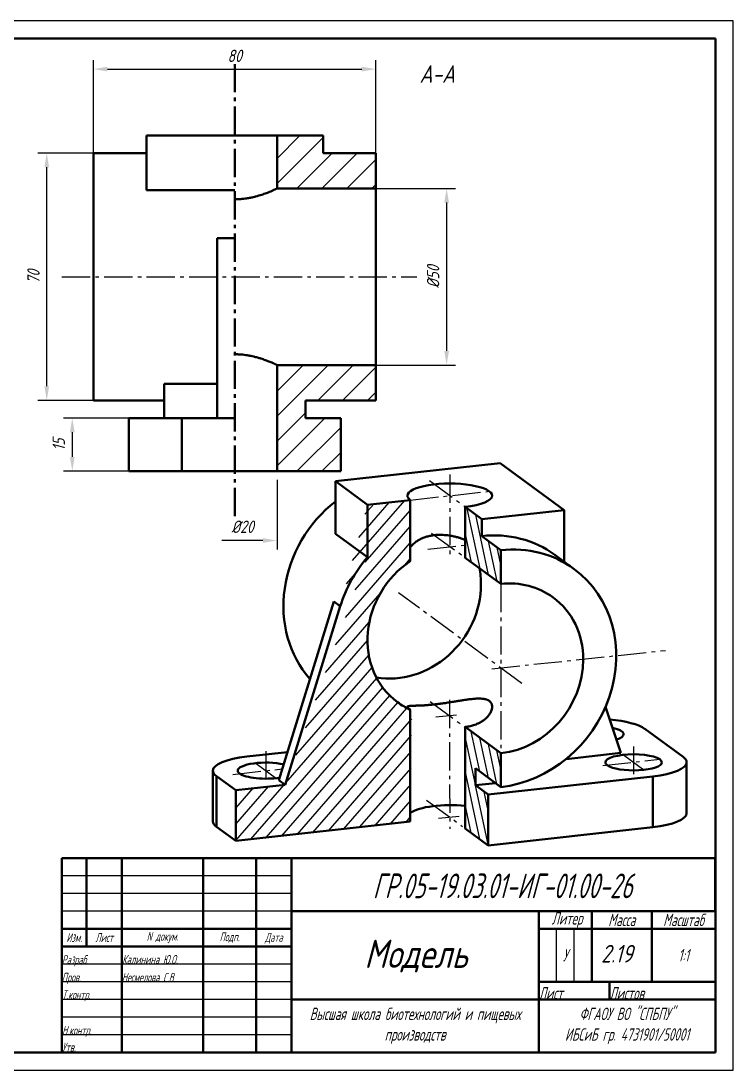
# Model space of a CAD drawing. Header units: millimetres. Extents: x -259 to 1465, y 0 to 1045.
# Drawn here: x 1263 to 1464.6, y -0.2 to 296.8 of the extents above; entities that cross this region are included whole.
import ezdxf

# ---------------------------------------------------------------- set-up
doc = ezdxf.new("R2010")
doc.units = ezdxf.units.MM
doc.linetypes.add('ГОСТ 2.303 6', pattern=[12, 8, -1.5, 1, -1.5])
for name, color, linetype, lineweight in [('ВИДЫ', 7, 'Continuous', 60), ('основные', 7, 'Continuous', 50), ('текст', 7, 'Continuous', 25)]:
    doc.layers.add(name, color=color, linetype=linetype, lineweight=lineweight)
doc.styles.add('архитектурный', font='CS_Gost2304.shx', dxfattribs={"width": 0.8, "oblique": 15})
doc.styles.add('ГОСТ 2.304', font='CS_Gost2304.shx', dxfattribs={"oblique": 15})
doc.dimstyles.new('ЕСКД', dxfattribs={"dimscale": 0, "dimtxt": 3.5, "dimasz": 4, "dimexe": 2.5, "dimexo": 0, "dimgap": 2, "dimtad": 1, "dimtoh": 1, "dimdec": 0, "dimtxsty": 'ГОСТ 2.304', "dimcen": 5, "dimadec": 0, "dimazin": 2, "dimtfac": 0.75, "dimtdec": 4, "dimtmove": 1, "dimatfit": 3, "dimfxl": 1, "dimtolj": 1, "dimarcsym": 1})

# ---------------------------------------------------------------- blocks, each defined once
blk = doc.blocks.new('слева')
at = {"layer": 'ВИДЫ', "linetype": 'Continuous', "lineweight": 20, "ltscale": 100}
h = blk.add_hatch(dxfattribs=at)
h.set_pattern_fill('', color=256, scale=5, angle=45, style=0, pattern_type=0)
h.set_pattern_definition([(45, (10.6877, 29.08), (-3.5355, 3.5355), [])])
h.paths.add_polyline_path([(38.69, 39.08), (23.69, 39.08), (23.69, 44.08), (10.69, 44.08), (10.69, 29.08), (38.69, 29.08)], flags=0)
h = blk.add_hatch(dxfattribs=at)
h.set_pattern_fill('', color=256, scale=5, angle=45, style=0, pattern_type=0)
h.set_pattern_definition([(45, (10.6877, -50.92), (-3.53553, 3.53553), [])])
h.paths.add_polyline_path([(18.69, -35.92), (28.69, -35.92), (28.69, -50.92), (10.69, -50.92), (10.69, -20.92), (38.69, -20.92), (38.69, -30.92), (18.69, -30.92)], flags=0)
at = {"color": 7, "linetype": 'ГОСТ 2.303 6'}
blk.add_line((-1.31, 64.32), (-1.31, -64.32), dxfattribs=at)
at = {"layer": 'ВИДЫ', "linetype": 'Continuous', "lineweight": 50}
for p, q in [((-26.31, 28.58), (-26.31, 44.08)), ((-26.31, 44.08), (-1.31, 44.08)), ((10.69, 44.08), (-1.31, 44.08)), ((10.69, 44.08), (23.69, 44.08)), ((10.69, 29.08), (10.69, 44.08)), ((23.69, 39.08), (23.69, 44.08)), ((-41.31, 39.08), (-26.31, 39.08)), ((-41.31, 39.08), (-41.31, -30.92)), ((23.69, 39.08), (38.69, 39.08)), ((38.69, 29.08), (38.69, 39.08)), ((-26.31, 28.58), (-1.31, 28.58)), ((10.69, 29.08), (38.69, 29.08)), ((38.69, -20.92), (38.69, 29.08)), ((-6.31, 15.02), (-1.31, 15.02)), ((-6.31, 15.02), (-6.31, -35.92)), ((10.69, -50.92), (10.69, -20.92)), ((10.69, -20.92), (38.69, -20.92)), ((-21.31, -26.23), (-6.31, -26.23)), ((-21.31, -35.92), (-21.31, -26.23)), ((-41.31, -30.92), (-21.31, -30.92)), ((18.69, -35.92), (18.69, -30.92)), ((18.69, -30.92), (38.69, -30.92)), ((-31.31, -50.92), (-31.31, -35.92)), ((-31.31, -35.92), (-16.31, -35.92)), ((-16.31, -50.92), (-16.31, -35.92)), ((-16.31, -35.92), (-1.31, -35.92)), ((28.69, -35.92), (18.69, -35.92)), ((28.69, -50.92), (28.69, -35.92)), ((-31.31, -50.92), (-16.31, -50.92)), ((-16.31, -50.92), (-1.31, -50.92)), ((10.69, -50.92), (-1.31, -50.92)), ((28.69, -50.92), (10.69, -50.92))]:
    blk.add_line(p, q, dxfattribs=at)
at = {"layer": 'ВИДЫ', "linetype": 'Continuous', "lineweight": 50, "ltscale": 100}
blk.add_line((38.69, -30.92), (38.69, -20.92), dxfattribs=at)
at = {"layer": 'ВИДЫ', "linetype": 'Continuous', "lineweight": 50}
for points, knots in [([(-1.31, 26.01), (-1.26, 26.01), (-0.95, 26.01), (-0.44, 26.03), (0.19, 26.06), (0.87, 26.12), (1.49, 26.19), (2.11, 26.28), (2.78, 26.39), (3.52, 26.53), (4.18, 26.69), (5.12, 26.93), (6.04, 27.2), (7.03, 27.54), (7.65, 27.77), (8.3, 28.02), (8.83, 28.24), (9.28, 28.43), (9.63, 28.59), (9.95, 28.73), (10.25, 28.87), (10.47, 28.98), (10.62, 29.05), (10.68, 29.08), (10.69, 29.08), (10.69, 29.08)], [22.500312, 22.500312, 22.500312, 22.500312, 22.67424, 23.601295, 24.285163, 24.934195, 26.03156, 26.526433, 27.213787, 28.551007, 29.366903, 29.846651, 32.430371, 33.42237, 34.674748, 35.671535, 37.140635, 38.036564, 38.899422, 39.995099, 41.029898, 42.28499, 43.39429, 44.470792, 45, 45, 45, 45]), ([(10.69, -20.92), (10.69, -20.92), (10.65, -20.9), (10.52, -20.84), (10.33, -20.75), (10.1, -20.64), (9.84, -20.52), (9.54, -20.39), (9.15, -20.22), (8.64, -20), (8.03, -19.76), (7.23, -19.45), (6.25, -19.11), (5.14, -18.77), (4.16, -18.52), (3.2, -18.3), (2.3, -18.14), (1.38, -18.01), (0.53, -17.92), (-0.37, -17.87), (-0.97, -17.85), (-1.31, -17.85)], [0, 0, 0, 0, 1.342402, 2.366299, 3.407731, 4.4659, 5.299585, 6.020025, 7.066617, 8.358572, 9.410279, 10.695445, 12.692065, 14.090477, 15.535633, 16.633491, 17.816713, 18.882415, 19.940272, 20.813449, 21.999734, 21.999734, 21.999734, 21.999734])]:
    blk.add_open_spline(points, degree=3, knots=knots, dxfattribs=at)
at = {"layer": 'основные', "color": 7, "linetype": 'ГОСТ 2.303 6', "lineweight": 30}
blk.add_line((-50.23, 4.08), (50.23, 4.08), dxfattribs=at)
blk = doc.blocks.new('*D97')
at = {"layer": 'Defpoints', "color": 0, "linetype": 'Continuous', "lineweight": 30}
for p in [(1293.53, 184.41), (1277.56, 169.41), (1293.53, 169.41)]:
    blk.add_point(p, dxfattribs=at)
at = {"layer": 'основные', "color": 0, "linetype": 'Continuous', "lineweight": -2}
for p, q in [((1293.53, 184.41), (1275.06, 184.41)), ((1277.56, 180.41), (1277.56, 173.41)), ((1293.53, 169.41), (1275.06, 169.41))]:
    blk.add_line(p, q, dxfattribs=at)
at = {"layer": 'основные', "color": 0, "linetype": 'Continuous', "lineweight": 30}
for points in [[(1278.23, 180.41), (1276.9, 180.41), (1277.56, 184.41)], [(1276.9, 173.41), (1278.23, 173.41), (1277.56, 169.41)]]:
    blk.add_solid(points, dxfattribs=at)
at = {"layer": 'основные', "color": 0, "linetype": 'Continuous', "lineweight": 30, "insert": (1273.74, 176.91), "char_height": 3.5, "attachment_point": 5, "rotation": 90, "style": 'ГОСТ 2.304'}
blk.add_mtext('\\A1;15', dxfattribs=at)
blk = doc.blocks.new('*D100')
at = {"layer": 'Defpoints', "color": 0, "linetype": 'Continuous', "lineweight": 30}
for p in [(1270.34, 259.41), (1283.53, 259.41), (1283.53, 189.41)]:
    blk.add_point(p, dxfattribs=at)
at = {"layer": 'основные', "color": 0, "linetype": 'Continuous', "lineweight": -2}
for p, q in [((1283.53, 259.41), (1267.84, 259.41)), ((1270.34, 193.41), (1270.34, 255.41)), ((1283.53, 189.41), (1267.84, 189.41))]:
    blk.add_line(p, q, dxfattribs=at)
at = {"layer": 'основные', "color": 0, "linetype": 'Continuous', "lineweight": 30}
for points in [[(1271.01, 255.41), (1269.68, 255.41), (1270.34, 259.41)], [(1269.68, 193.41), (1271.01, 193.41), (1270.34, 189.41)]]:
    blk.add_solid(points, dxfattribs=at)
at = {"layer": 'основные', "color": 0, "linetype": 'Continuous', "lineweight": 30, "insert": (1266.59, 224.41), "char_height": 3.5, "attachment_point": 5, "rotation": 90, "style": 'ГОСТ 2.304'}
blk.add_mtext('\\A1;70', dxfattribs=at)
blk = doc.blocks.new('*D103')
at = {"layer": 'Defpoints', "color": 0, "linetype": 'Continuous', "lineweight": 30}
for p in [(1363.53, 283.21), (1283.53, 259.41), (1363.53, 259.41)]:
    blk.add_point(p, dxfattribs=at)
at = {"layer": 'основные', "color": 0, "linetype": 'Continuous', "lineweight": -2}
for p, q in [((1283.53, 259.41), (1283.53, 285.71)), ((1363.53, 259.41), (1363.53, 285.71)), ((1287.53, 283.21), (1359.53, 283.21))]:
    blk.add_line(p, q, dxfattribs=at)
at = {"layer": 'основные', "color": 0, "linetype": 'Continuous', "lineweight": 30}
for points in [[(1287.53, 283.88), (1287.53, 282.55), (1283.53, 283.21)], [(1359.53, 282.55), (1359.53, 283.88), (1363.53, 283.21)]]:
    blk.add_solid(points, dxfattribs=at)
at = {"layer": 'основные', "color": 0, "linetype": 'Continuous', "lineweight": 30, "insert": (1323.53, 286.96), "char_height": 3.5, "attachment_point": 5, "style": 'ГОСТ 2.304'}
blk.add_mtext('\\A1;80', dxfattribs=at)
blk = doc.blocks.new('*D106')
at = {"layer": 'Defpoints', "color": 0, "linetype": 'Continuous', "lineweight": 30}
for p in [(1363.53, 249.41), (1363.53, 199.41), (1383.53, 199.41)]:
    blk.add_point(p, dxfattribs=at)
at = {"layer": 'основные', "color": 0, "linetype": 'Continuous', "lineweight": -2}
for p, q in [((1363.53, 249.41), (1386.03, 249.41)), ((1383.53, 245.41), (1383.53, 203.41)), ((1363.53, 199.41), (1386.03, 199.41))]:
    blk.add_line(p, q, dxfattribs=at)
at = {"layer": 'основные', "color": 0, "linetype": 'Continuous', "lineweight": 30}
for points in [[(1384.2, 245.41), (1382.87, 245.41), (1383.53, 249.41)], [(1382.87, 203.41), (1384.2, 203.41), (1383.53, 199.41)]]:
    blk.add_solid(points, dxfattribs=at)
at = {"layer": 'основные', "color": 0, "linetype": 'Continuous', "lineweight": 30, "insert": (1379.71, 224.41), "char_height": 3.5, "attachment_point": 5, "rotation": 90, "style": 'ГОСТ 2.304'}
blk.add_mtext('\\A1;%%c50', dxfattribs=at)
blk = doc.blocks.new('*D109')
at = {"layer": 'Defpoints', "color": 0, "linetype": 'Continuous', "lineweight": 30}
for p in [(1316.03, 166.91), (1335.53, 166.91), (1316.03, 149.75)]:
    blk.add_point(p, dxfattribs=at)
at = {"layer": 'основные', "color": 0, "linetype": 'Continuous', "lineweight": -2}
for p, q in [((1335.53, 166.91), (1335.53, 147.25)), ((1331.53, 149.75), (1319.91, 149.75))]:
    blk.add_line(p, q, dxfattribs=at)
at = {"layer": 'основные', "color": 0, "linetype": 'Continuous', "lineweight": 30}
blk.add_solid([(1331.53, 149.09), (1331.53, 150.42), (1335.53, 149.75)], dxfattribs=at)
at = {"layer": 'основные', "color": 0, "linetype": 'Continuous', "lineweight": 30, "insert": (1325.78, 153.64), "char_height": 3.5, "attachment_point": 5, "style": 'ГОСТ 2.304'}
blk.add_mtext('\\A1;%%c20', dxfattribs=at)
blk = doc.blocks.new('_NONE')
blk = doc.blocks.new('диметрия')
at = {"layer": 'основные', "linetype": 'Continuous', "lineweight": 30}
h = blk.add_hatch(dxfattribs=at)
h.set_pattern_fill('', scale=3, angle=49, pattern_type=0)
h.set_pattern_definition([(49, (-1395.2822, -63.4178), (-2.264129, 1.968177), [])])
edge = h.paths.add_edge_path()
edge.add_line((-41.85, 67.74), (-57.47, 17.19))
edge.add_ellipse((-10.85, 60.69), major_axis=(-20.72, -28.2), ratio=0.893552, start_angle=265.017, end_angle=291.2267)
edge.add_line((-34.16, 96.45), (-34.16, 81.59))
edge.add_line((-34.16, 96.45), (-22.04, 97.79))
edge.add_line((-22.04, 80.47), (-22.04, 97.79))
edge.add_ellipse((-10.85, 60.69), major_axis=(-14.8, -20.15), ratio=0.893552, start_angle=248.1177, end_angle=370.7469)
edge.add_line((-22.04, 6.74), (-22.04, 38.43))
edge.add_line((-22.04, 6.74), (-71.45, 1.27))
edge.add_line((-71.45, 15.65), (-71.45, 1.27))
edge.add_line((-57.47, 17.19), (-71.45, 15.65))
h = blk.add_hatch(dxfattribs=at)
h.set_pattern_fill('', scale=2, angle=102, pattern_type=0)
h.set_pattern_definition([(102, (-1395.2822, -63.4178), (-1.9562952, -0.4158234), [])])
edge = h.paths.add_edge_path()
edge.add_line((0, 0), (0, 14.38))
edge.add_line((0, 0), (-6.51, 4.79))
edge.add_line((-6.51, 4.79), (-6.51, 33.54))
edge.add_line((-6.51, 33.54), (3.62, 26.1))
edge.add_line((3.62, 16.51), (3.62, 26.1))
edge.add_line((-3.62, 21.83), (3.62, 16.51))
edge.add_line((-3.62, 17.04), (-3.62, 21.83))
edge.add_line((0, 14.38), (-3.62, 17.04))
edge = h.paths.add_edge_path()
edge.add_line((-1.81, 87.59), (-1.81, 92.38))
edge.add_line((-1.81, 87.59), (3.62, 83.6))
edge.add_line((3.62, 74.02), (3.62, 83.6))
edge.add_line((-6.51, 81.46), (3.62, 74.02))
edge.add_line((-6.51, 81.46), (-6.51, 95.84))
edge.add_line((-6.51, 95.84), (-1.81, 92.38))
at = {"layer": 'Defpoints', "color": 7, "linetype": 'ГОСТ 2.303 6', "lineweight": 30}
for p, q in [((-62.89, 26.73), (-62.89, 18.9)), ((41.19, 28.05), (41.19, 20.22))]:
    blk.add_line(p, q, dxfattribs=at)
at = {"layer": 'ВИДЫ', "linetype": 'Continuous', "lineweight": 50}
for p, q in [((3.41, 108.26), (-43.2, 103.1)), ((21.5, 94.96), (3.41, 108.26)), ((-43.2, 88.24), (-43.2, 103.1)), ((-43.2, 103.1), (-34.16, 96.45)), ((-34.16, 96.45), (-22.04, 97.79)), ((-34.16, 96.45), (-34.16, 81.59)), ((-22.04, 80.47), (-22.04, 97.79)), ((-6.51, 95.84), (-1.81, 92.38)), ((-6.51, 81.46), (-6.51, 95.84)), ((-1.81, 92.38), (21.5, 94.96)), ((-1.81, 87.59), (-1.81, 92.38)), ((21.5, 80.35), (21.5, 94.96)), ((-43.2, 88.24), (-34.16, 81.59)), ((-1.81, 87.59), (3.62, 83.6)), ((3.62, 74.02), (3.62, 83.6)), ((-6.51, 81.46), (3.62, 74.02)), ((18.92, 82.25), (24.34, 78.26)), ((-43.66, 69.07), (-59.28, 18.52)), ((-43.66, 69.07), (-41.85, 67.74)), ((-41.85, 67.74), (-57.47, 17.19)), ((33.23, 39.25), (37.57, 26.18)), ((-22.04, 6.74), (-22.04, 38.43)), ((-6.51, 4.79), (-6.51, 33.54)), ((-6.51, 33.54), (3.62, 26.1)), ((55.17, 25.07), (44.32, 33.05)), ((-56.83, 26.44), (-68.32, 25.17)), ((3.62, 16.51), (3.62, 26.1)), ((22.12, 24.47), (37.57, 26.18)), ((-77.89, 6.8), (-77.89, 21.18)), ((-3.62, 21.83), (3.62, 16.51)), ((-3.62, 17.04), (-3.62, 21.83)), ((56.19, 9.15), (56.19, 23.52)), ((-76.88, 19.63), (-71.45, 15.65)), ((-76.88, 5.26), (-76.88, 19.63)), ((-59.28, 18.52), (-57.47, 17.19)), ((0, 14.38), (46.61, 19.54)), ((46.61, 5.16), (46.61, 19.54)), ((-57.47, 17.19), (-71.45, 15.65)), ((-71.45, 15.65), (-71.45, 1.27)), ((2.05, 17.66), (-3.62, 17.04)), ((0, 14.38), (-3.62, 17.04)), ((0, 0), (0, 14.38)), ((-22.04, 6.74), (-71.45, 1.27)), ((-76.88, 5.26), (-71.45, 1.27)), ((0, 0), (-6.51, 4.79)), ((0, 0), (46.61, 5.16))]:
    blk.add_line(p, q, dxfattribs=at)
at = {"layer": 'ВИДЫ', "linetype": 'ГОСТ 2.303 6', "lineweight": 30}
for p, q in [((-16.58, 103.3), (-6.45, 95.85)), ((-22.04, 97.79), (1.27, 100.37)), ((-15.99, 88.45), (-5.86, 81.01)), ((-17.09, 83.89), (-6.51, 85.06)), ((9.55, 45.86), (-25.33, 71.49)), ((1.02, 50.01), (50.23, 55.22)), ((-16.41, 40.74), (-6.28, 33.29)), ((-14.8, 36.38), (-8.97, 37.02)), ((32.43, 22.6), (48.59, 24.39)), ((38.32, 25.65), (44.11, 21.4)), ((-72.26, 20.11), (-58.31, 21.65)), ((-65.65, 23.22), (-59.86, 18.97)), ((-17.4, 12.83), (-7.27, 5.39)), ((-14.06, 7.68), (-8.24, 8.32))]:
    blk.add_line(p, q, dxfattribs=at)
at = {"layer": 'ВИДЫ', "linetype": 'Continuous', "lineweight": 50}
for centre, major_axis, ratio, start_param, end_param in [((-10.85, 99.03), (12, 0), 0.285164, 0, 3.141593), ((-10.85, 99.03), (12, 0), 0.285164, 3.141593, 3.511777), ((-10.85, 99.03), (12, 0), 0.285164, -1.200612, 0), ((-25.33, 71.33), (20.72, 28.2), 0.893552, 1.268156, 2.951527), ((-1.81, 54.05), (20.72, 28.2), 0.893552, 0, 0.688223), ((3.62, 50.06), (-20.72, -28.2), 0.893552, -3.141593, -2.45337), ((-10.85, 60.69), (-20.72, -28.2), 0.893552, -1.657767, -1.20032), ((-10.85, 60.69), (-14.8, -20.15), 0.893552, -1.952715, 0), ((-25.33, 71.33), (14.8, 20.15), 0.893552, -0.882573, -0.688223), ((3.62, 50.06), (-20.72, -28.2), 0.893552, 0.688223, 3.141593), ((3.62, 50.06), (14.8, 20.15), 0.893552, 0, 0.688223), ((-25.33, 71.33), (14.8, 20.15), 0.893552, -2.727942, -0.882573), ((3.62, 50.06), (14.8, 20.15), 0.893552, -0.882573, 0), ((3.62, 50.06), (-14.8, -20.15), 0.893552, 0.688223, 2.259019), ((-10.85, 60.69), (-14.8, -20.15), 0.893552, 0, 0.187568), ((30.33, 31.5), (15, 0), 0.285164, 0.370184, 1.293375), ((30.33, 31.5), (-8, 0), 0.285164, 3.141593, 4.057525), ((30.33, 31.5), (-8, 0), 0.285164, 2.41424, 3.141593), ((-62.89, 21.18), (-15, 0), 0.285164, -1.200612, 0), ((41.19, 23.52), (-8, 0), 0.285164, 3.141593, 6.283185), ((41.19, 23.52), (15, 0), 0.285164, 0, 0.370184), ((-62.89, 21.18), (-15, 0), 0.285164, 0, 0.370184), ((-62.89, 21.18), (-8, 0), 0.285164, -2.244347, 0), ((-62.89, 21.18), (-8, 0), 0.285164, 0, 0.370184), ((41.19, 23.52), (-8, 0), 0.285164, 0, 0.370184), ((41.19, 23.52), (-8, 0), 0.285164, 0.370184, 3.141593), ((41.19, 23.52), (15, 0), 0.285164, -1.200612, 0), ((-62.89, 21.18), (-8, 0), 0.285164, 0.370184, 2.068595), ((-10.85, 7.98), (12, 0), 0.285164, 1.200612, 2.771408), ((41.19, 9.15), (15, 0), 0.285164, -1.200612, 0), ((-62.89, 6.8), (-15, 0), 0.285164, 0, 0.370184)]:
    blk.add_ellipse(centre, major_axis=major_axis, ratio=ratio, start_param=start_param, end_param=end_param, dxfattribs=at)
for points, knots in [([(-22.04, 84.34), (-21.92, 84.51), (-21.71, 84.77), (-21.36, 85.15), (-21, 85.49), (-20.57, 85.84), (-20.13, 86.15), (-19.71, 86.42), (-19.29, 86.65), (-18.84, 86.87), (-18.36, 87.08), (-17.86, 87.26), (-17.34, 87.43), (-16.81, 87.57), (-16.27, 87.68), (-15.74, 87.78), (-15.21, 87.85), (-14.7, 87.89), (-14.2, 87.92), (-13.72, 87.93), (-13.26, 87.93), (-12.66, 87.91), (-11.92, 87.86), (-10.97, 87.74), (-10.13, 87.59), (-9.27, 87.4), (-8.47, 87.2), (-7.5, 86.9), (-6.87, 86.69), (-6.51, 86.55)], [0, 0, 0, 0, 1.656031, 2.51645, 3.734306, 5.054558, 6.222282, 7.161502, 8.127566, 9.122147, 10.11849, 11.111216, 12.098306, 13.072239, 14.038353, 14.966822, 15.874249, 16.713804, 17.538879, 18.314398, 19.062544, 19.776871, 21.187942, 22.596336, 24.257113, 25.193185, 26.767412, 28.140623, 30, 30, 30, 30]), ([(1.15, 39.26), (1.15, 39.45), (1.11, 39.76), (0.98, 40.15), (0.81, 40.44), (0.6, 40.69), (0.35, 40.91), (0.09, 41.07), (-0.16, 41.2), (-0.41, 41.3), (-0.76, 41.4), (-1.19, 41.49), (-1.74, 41.56), (-2.39, 41.59), (-3.23, 41.58), (-4.12, 41.52), (-5.13, 41.4), (-6.05, 41.28), (-7.03, 41.13), (-7.95, 40.99), (-9.01, 40.81), (-10.01, 40.65), (-10.98, 40.5), (-11.89, 40.35), (-12.85, 40.21), (-13.88, 40.07), (-14.83, 39.96), (-15.69, 39.87), (-16.33, 39.8), (-16.84, 39.76), (-17.24, 39.73), (-17.68, 39.69), (-18.21, 39.66), (-18.79, 39.63), (-19.43, 39.6), (-19.94, 39.58), (-20.4, 39.57), (-20.78, 39.56), (-21.2, 39.55), (-21.69, 39.54), (-22.33, 39.51), (-22.76, 39.44), (-22.85, 39.32), (-22.85, 39.26)], [0, 0, 0, 0, 1.392976, 2.5038, 3.345031, 4.20604, 5.132668, 6.003798, 6.482831, 7.135382, 7.824139, 8.793376, 9.779802, 10.927975, 12.151757, 13.747069, 14.87877, 16.347031, 17.37267, 18.612974, 19.748209, 21.182624, 22.150782, 23.133933, 24.356704, 25.502638, 26.777421, 27.760628, 28.686825, 29.230023, 29.770316, 30.307864, 31.053013, 32.034892, 32.913396, 34.14096, 34.694476, 35.474377, 36.456583, 37.417718, 39.146833, 42.182052, 44, 44, 44, 44]), ([(-22.85, 39.26), (-22.85, 39.22), (-22.82, 39.14), (-22.7, 38.98), (-22.5, 38.79), (-22.26, 38.6), (-22.1, 38.48), (-22.04, 38.43)], [0, 0, 0, 0, 1.923678, 3.576822, 5.466618, 7.134451, 8, 8, 8, 8]), ([(-6.51, 33.54), (-6.15, 33.58), (-5.52, 33.68), (-4.74, 33.85), (-4.07, 34.05), (-3.49, 34.25), (-2.99, 34.46), (-2.59, 34.65), (-2.2, 34.85), (-1.76, 35.11), (-1.35, 35.39), (-0.87, 35.75), (-0.37, 36.2), (0.19, 36.83), (0.73, 37.62), (1.08, 38.48), (1.15, 39.04), (1.15, 39.26)], [0, 0, 0, 0, 1.432567, 2.525238, 3.264172, 4.387824, 5.188801, 5.655545, 6.424368, 7.238579, 8.097771, 8.876032, 10.306602, 11.683883, 13.624851, 16.191998, 18, 18, 18, 18])]:
    blk.add_open_spline(points, degree=3, knots=knots, dxfattribs=at)
at = {"layer": 'основные', "color": 7, "linetype": 'ГОСТ 2.303 6', "lineweight": 30}
for p, q in [((-10.85, 104.99), (-10.85, 81.02)), ((3.62, 74.02), (3.62, 26.1)), ((-10.97, 41.23), (-10.85, 4.67))]:
    blk.add_line(p, q, dxfattribs=at)

msp = doc.modelspace()

# ---------------------------------------------------------------- linework, layer by layer
at = {"color": 7, "ltscale": 100}
for p, q in [((1464.6, 296.84), (1045.18, 296.84)), ((1464.6, -0.16), (1464.6, 296.84)), ((1274.6, 59.84), (1274.6, 59.84)), ((1274.6, 59.84), (1274.6, 59.84)), ((1459.53, 59.81), (1459.53, 59.81)), ((1459.53, 59.81), (1459.6, 59.81)), ((1459.6, 59.81), (1459.6, 59.81)), ((1339.6, 54.84), (1274.6, 54.84)), ((1339.6, 49.84), (1274.6, 49.84)), ((1339.6, 44.84), (1274.6, 44.84)), ((1414.6, 24.84), (1414.6, 39.84)), ((1419.6, 24.84), (1419.6, 39.84)), ((1339.6, 29.84), (1274.6, 29.84)), ((1339.6, 24.84), (1274.6, 24.84)), ((1339.6, 19.84), (1274.6, 19.84)), ((1339.6, 14.84), (1274.6, 14.84)), ((1339.6, 9.84), (1274.6, 9.84)), ((1044.6, -0.16), (1464.6, -0.16))]:
    msp.add_line(p, q, dxfattribs=at)
at = {"layer": 'основные', "color": 7, "ltscale": 100}
for p, q in [((1459.6, 291.84), (1064.6, 291.84)), ((1459.6, 59.84), (1459.6, 291.84)), ((1274.6, 59.84), (1274.6, 4.84)), ((1459.6, 59.84), (1274.6, 59.84)), ((1281.6, 34.84), (1281.6, 59.84)), ((1291.6, 4.84), (1291.6, 59.84)), ((1314.6, 4.84), (1314.6, 59.84)), ((1329.6, 4.84), (1329.6, 59.84)), ((1339.6, 4.84), (1339.6, 59.84)), ((1459.53, 45.01), (1459.53, 59.81)), ((1459.6, 4.84), (1459.6, 59.84)), ((1459.6, 44.84), (1339.6, 44.84)), ((1409.6, 4.84), (1409.6, 44.84)), ((1424.6, 24.84), (1424.6, 44.84)), ((1441.6, 24.84), (1441.6, 44.84)), ((1339.6, 39.84), (1274.6, 39.84)), ((1459.6, 39.84), (1409.6, 39.84)), ((1339.6, 34.84), (1274.6, 34.84)), ((1459.6, 24.84), (1409.6, 24.84)), ((1429.6, 19.84), (1429.6, 24.84)), ((1274.6, 19.84), (1274.6, 19.84)), ((1459.6, 19.84), (1339.6, 19.84)), ((1064.6, 4.84), (1459.6, 4.84))]:
    msp.add_line(p, q, dxfattribs=at)

# ---------------------------------------------------------------- block references
at = {"layer": 'основные', "color": 7, "linetype": 'ГОСТ 2.303 6', "lineweight": 30}
msp.add_blockref('слева', (1324.85, 220.33), dxfattribs=at)
at = {"layer": 'основные', "color": 7, "linetype": 'Continuous', "lineweight": 30}
msp.add_blockref('диметрия', (1395.28, 63.42), dxfattribs=at)

# ---------------------------------------------------------------- texts
at = {"layer": 'Defpoints', "color": 7, "linetype": 'ГОСТ 2.303 6', "lineweight": 30, "insert": (1427.28, 35.27), "char_height": 5, "width": 11.0688, "attachment_point": 1, "style": 'ГОСТ 2.304'}
msp.add_mtext('2.19', dxfattribs=at)
at = {"layer": 'основные', "color": 7, "linetype": 'Continuous', "lineweight": 30, "insert": (1375.87, 284.33), "char_height": 5, "width": 18.417, "attachment_point": 1, "style": 'ГОСТ 2.304'}
msp.add_mtext('А-А', dxfattribs=at)
at = {"layer": 'текст', "color": 7, "style": 'архитектурный', "oblique": 15, "width": 0.8}
for s, height, p in [('Разраб.', 2.5, (1274.6, 29.84)), ('Калинина Ю.О.', 2.5, (1291.69, 29.89)), ('Пров.', 2.5, (1274.6, 24.84)), ('Несмелова С.В', 2.5, (1291.6, 24.84)), ('Т.контр.', 2.5, (1274.69, 19.9)), ('Лист', 3.5, (1409.6, 19.84)), ('Листов', 3.5, (1429.6, 19.84)), ('Н.контр.', 2.5, (1274.69, 9.82)), ('Утв.', 2.5, (1274.69, 5.05))]:
    msp.add_text(s, height=height, dxfattribs=at).set_placement(p)
at = {"layer": 'текст', "color": 7, "attachment_point": 5}
for s, insert, char_height, width, style in [('ГР.05-19.03.01-ИГ-01.00-26', (1399.37, 51.98), 7, 119.5317, 'архитектурный'), ('Литер', (1417.62, 42.29), 3.5, 16.0344, 'архитектурный'), ('Масса', (1433.1, 42.34), 3.5, 17, 'архитектурный'), ('Масштаб', (1450.6, 42.34), 3.5, 18, 'архитектурный'), ('N докум.', (1303.1, 37.34), 2.5, 23, 'архитектурный'), ('Подп.', (1322.1, 37.34), 2.5, 15, 'архитектурный'), ('Дата', (1334.61, 37.13), 2.5, 10.0207, 'архитектурный'), ('Изм.', (1278.1, 37.34), 2.5, 7, 'архитектурный'), ('Лист', (1286.6, 37.34), 2.5, 10, 'архитектурный'), ('Модель', (1374.85, 32.1), 8, 70.4996, 'ГОСТ 2.304'), ('У', (1417.1, 32.34), 3.5, 5, 'архитектурный'), ('1:1', (1450.6, 32.34), 3.5, 18, 'архитектурный'), ('ФГАОУ ВО "СПБПУ"\\PИБСиБ гр. 4731901/50001', (1434.6, 12.34), 3.5, 50, 'архитектурный'), ('Высшая школа биотехнологий и пищевых производств', (1374.6, 12.34), 3.5, 70, 'архитектурный')]:
    msp.add_mtext(s, dxfattribs=dict(at, insert=insert, char_height=char_height, width=width, style=style))

# ---------------------------------------------------------------- dimensions: what is measured, and where the dimension line sits
at = {"layer": 'основные', "color": 7, "linetype": 'Continuous', "lineweight": 30}
dim = msp.add_linear_dim(base=(1363.53, 283.21), p1=(1283.53, 259.41), p2=(1363.53, 259.41), dimstyle='ЕСКД', override={"dimscale": 1}, dxfattribs=at)
dim.commit()
dim.dimension.update_dxf_attribs({"geometry": '*D103', "text_midpoint": (1323.53, 286.96)})
for base, p1, p2, picture, middle in [((1270.34, 259.41), (1283.53, 189.41), (1283.53, 259.41), '*D100', (1266.59, 224.41)), ((1277.56, 169.41), (1293.53, 184.41), (1293.53, 169.41), '*D97', (1273.74, 176.91))]:
    dim = msp.add_linear_dim(base=base, p1=p1, p2=p2, angle=90, dimstyle='ЕСКД', override={"dimscale": 1}, dxfattribs=at)
    dim.commit()
    dim.dimension.update_dxf_attribs({"geometry": picture, "text_midpoint": middle})
dim = msp.add_linear_dim(base=(1383.53, 199.41), p1=(1363.53, 249.41), p2=(1363.53, 199.41), angle=90, text='%%c<>', dimstyle='ЕСКД', override={"dimscale": 1}, dxfattribs=at)
dim.commit()
dim.dimension.update_dxf_attribs({"geometry": '*D106', "text_midpoint": (1379.71, 224.41)})
dim = msp.add_linear_dim(base=(1316.03269325, 149.75265514), p1=(1335.53269325, 166.91241786), p2=(1316.03269325, 166.91241786), text='%%c<>', dimstyle='ЕСКД', override={"dimscale": 1, "dimblk2": 'NONE', "dimsah": 1, "dimse1": 0, "dimse2": 1, "dimsd1": 0, "dimsd2": 1}, dxfattribs=at)
dim.commit()
dim.dimension.update_dxf_attribs({"geometry": '*D109', "text_midpoint": (1325.78269325, 153.63821124)})

doc.saveas('drawing.dxf')
